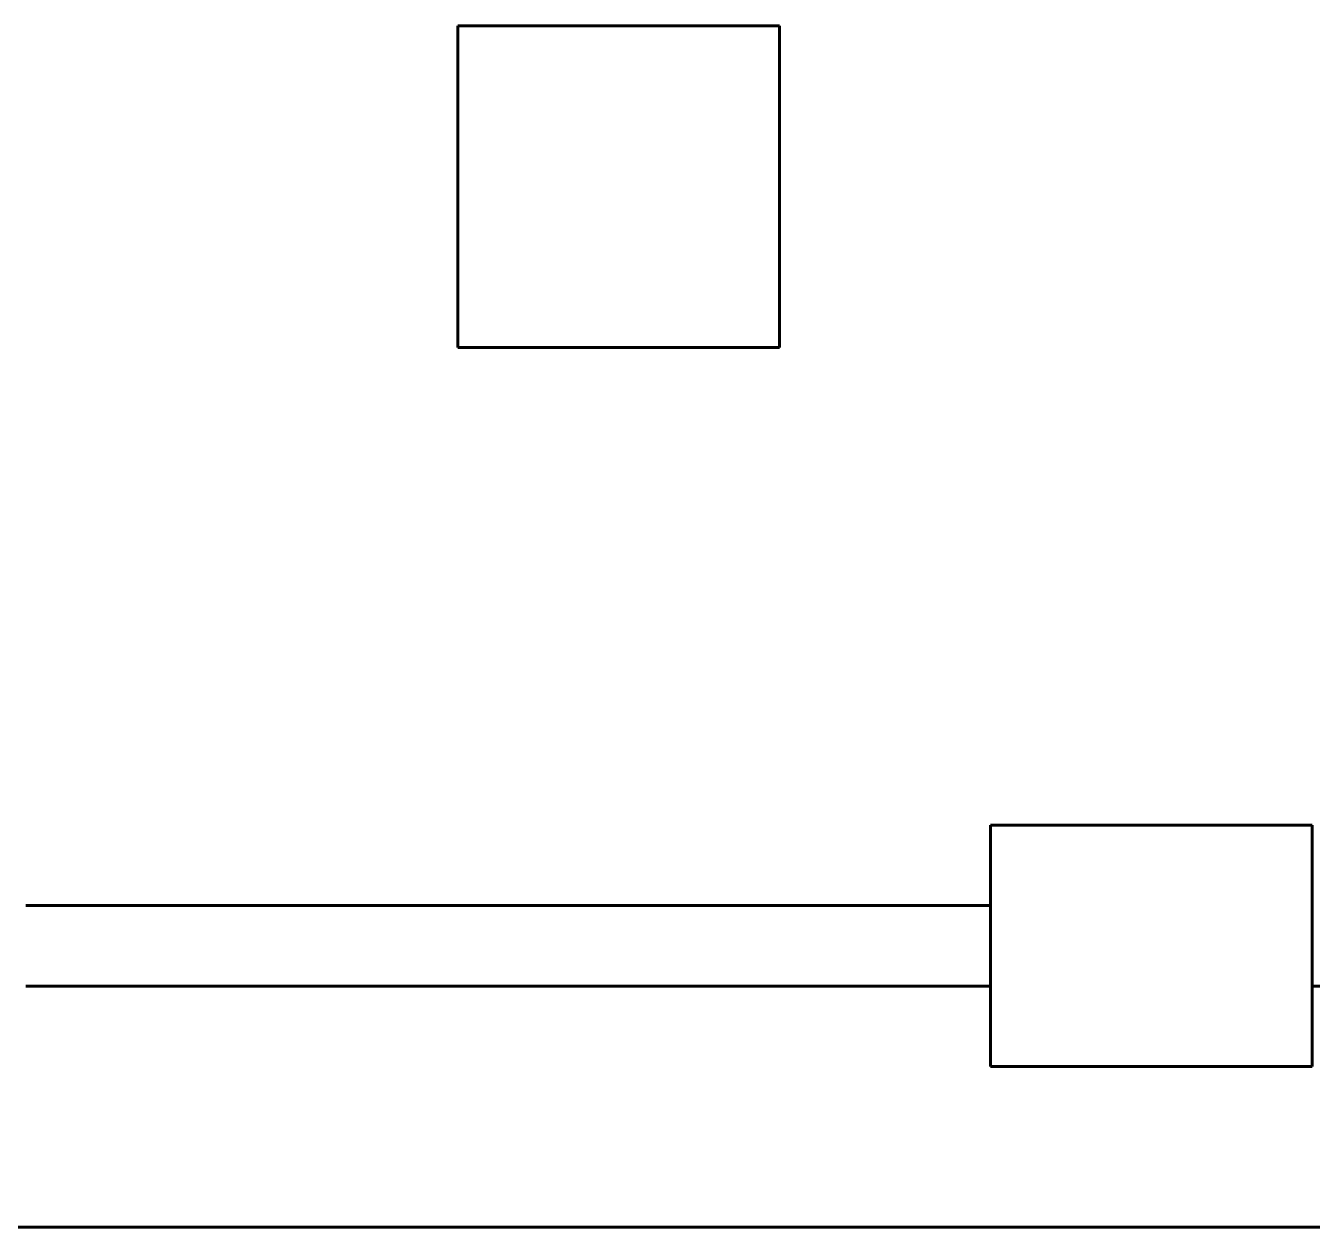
# Model space of a CAD drawing. Extents: x 0 to 297, y 0 to 292.
# Drawn here: x 170.34 to 178.34, y 62.79 to 70.26 of the extents above; entities that cross this region are included whole.
import ezdxf

# ---------------------------------------------------------------- set-up
doc = ezdxf.new("R2010")
doc.units = 0
doc.header["$MEASUREMENT"] = 0
doc.linetypes.add('K5LT_BASIC', pattern=[0])
doc.layers.add('Системный слой', color=7, linetype='Continuous')

# ---------------------------------------------------------------- blocks, each defined once
blk = doc.blocks.new('*U')
at = {"layer": 'Системный слой', "linetype": 'K5LT_BASIC', "lineweight": 60}
for p, q in [((175.0253, 70.2575), (173.0253, 70.2575)), ((173.0253, 70.2575), (173.0253, 68.2575)), ((175.0253, 68.2575), (175.0253, 70.2575)), ((173.0253, 68.2575), (175.0253, 68.2575)), ((178.3378, 65.2856), (176.3378, 65.2856)), ((176.3378, 65.2856), (176.3378, 63.7856)), ((178.3378, 65.2856), (176.3378, 65.2856)), ((176.3378, 65.2856), (176.3378, 63.7856)), ((178.3378, 63.7856), (178.3378, 65.2856)), ((178.3378, 63.7856), (178.3378, 65.2856)), ((176.3378, 63.7856), (178.3378, 63.7856)), ((176.3378, 63.7856), (178.3378, 63.7856))]:
    blk.add_line(p, q, dxfattribs=at)

msp = doc.modelspace()

# ---------------------------------------------------------------- linework, layer by layer
at = {"layer": 'Системный слой', "linetype": 'K5LT_BASIC', "lineweight": 60}
for p, q in [((176.3378, 65.2856), (176.3378, 63.7856)), ((176.3378, 65.2856), (178.3378, 65.2856)), ((178.3378, 65.2856), (176.3378, 65.2856)), ((176.3378, 63.7856), (176.3378, 65.2856)), ((176.3378, 65.2856), (176.3378, 63.7856)), ((176.3378, 65.2856), (178.3378, 65.2856)), ((178.3378, 65.2856), (178.3378, 63.7856)), ((178.3378, 65.2856), (178.3378, 63.7856)), ((178.3378, 65.2856), (178.3378, 63.7856)), ((178.3378, 65.2856), (178.3378, 63.7856)), ((170.338, 64.7857), (176.338, 64.7857)), ((176.3378, 64.2856), (170.3378, 64.2856)), ((184.3378, 64.2856), (178.3378, 64.2856)), ((178.3378, 63.7856), (176.3378, 63.7856)), ((176.3378, 63.7856), (178.3378, 63.7856)), ((178.3378, 63.7856), (176.3378, 63.7856)), ((176.3378, 63.7856), (178.3378, 63.7856)), ((177.5878, 63.7856), (176.8378, 63.7856)), ((177.5878, 63.7856), (176.8378, 63.7856)), ((157.3375, 62.7855), (200.3375, 62.7855))]:
    msp.add_line(p, q, dxfattribs=at)

# ---------------------------------------------------------------- block references
at = {"layer": 'Системный слой'}
msp.add_blockref('*U', (0, 0), dxfattribs=at)
msp.add_blockref('*U', (0, 0), dxfattribs=at)
msp.add_blockref('*U', (0, 0), dxfattribs=at)
msp.add_blockref('*U', (0, 0), dxfattribs=at)
msp.add_blockref('*U', (0, 0), dxfattribs=at)
msp.add_blockref('*U', (0, 0), dxfattribs=at)
msp.add_blockref('*U', (0, 0), dxfattribs=at)
msp.add_blockref('*U', (0, 0), dxfattribs=at)
msp.add_blockref('*U', (0, 0), dxfattribs=at)
msp.add_blockref('*U', (0, 0), dxfattribs=at)
msp.add_blockref('*U', (0, 0), dxfattribs=at)
msp.add_blockref('*U', (0, 0), dxfattribs=at)
msp.add_blockref('*U', (0, 0), dxfattribs=at)
msp.add_blockref('*U', (0, 0), dxfattribs=at)
msp.add_blockref('*U', (0, 0), dxfattribs=at)
msp.add_blockref('*U', (0, 0), dxfattribs=at)
msp.add_blockref('*U', (0, 0), dxfattribs=at)
msp.add_blockref('*U', (0, 0), dxfattribs=at)
msp.add_blockref('*U', (0, 0), dxfattribs=at)
msp.add_blockref('*U', (0, 0), dxfattribs=at)
msp.add_blockref('*U', (0, 0), dxfattribs=at)
msp.add_blockref('*U', (0, 0), dxfattribs=at)
msp.add_blockref('*U', (0, 0), dxfattribs=at)
msp.add_blockref('*U', (0, 0), dxfattribs=at)
msp.add_blockref('*U', (0, 0), dxfattribs=at)
msp.add_blockref('*U', (0, 0), dxfattribs=at)
msp.add_blockref('*U', (0, 0), dxfattribs=at)
msp.add_blockref('*U', (0, 0), dxfattribs=at)
msp.add_blockref('*U', (0, 0), dxfattribs=at)
msp.add_blockref('*U', (0, 0), dxfattribs=at)
msp.add_blockref('*U', (0, 0), dxfattribs=at)
msp.add_blockref('*U', (0, 0), dxfattribs=at)
msp.add_blockref('*U', (0, 0), dxfattribs=at)
msp.add_blockref('*U', (0, 0), dxfattribs=at)
msp.add_blockref('*U', (0, 0), dxfattribs=at)
msp.add_blockref('*U', (0, 0), dxfattribs=at)
msp.add_blockref('*U', (0, 0), dxfattribs=at)
msp.add_blockref('*U', (0, 0), dxfattribs=at)
msp.add_blockref('*U', (0, 0), dxfattribs=at)
msp.add_blockref('*U', (0, 0), dxfattribs=at)
msp.add_blockref('*U', (0, 0), dxfattribs=at)
msp.add_blockref('*U', (0, 0), dxfattribs=at)
msp.add_blockref('*U', (0, 0), dxfattribs=at)
msp.add_blockref('*U', (0, 0), dxfattribs=at)
msp.add_blockref('*U', (0, 0), dxfattribs=at)
msp.add_blockref('*U', (0, 0), dxfattribs=at)
msp.add_blockref('*U', (0, 0), dxfattribs=at)
msp.add_blockref('*U', (0, 0), dxfattribs=at)
msp.add_blockref('*U', (0, 0), dxfattribs=at)
msp.add_blockref('*U', (0, 0), dxfattribs=at)
msp.add_blockref('*U', (0, 0), dxfattribs=at)
msp.add_blockref('*U', (0, 0), dxfattribs=at)
msp.add_blockref('*U', (0, 0), dxfattribs=at)
msp.add_blockref('*U', (0, 0), dxfattribs=at)
msp.add_blockref('*U', (0, 0), dxfattribs=at)
msp.add_blockref('*U', (0, 0), dxfattribs=at)
msp.add_blockref('*U', (0, 0), dxfattribs=at)
msp.add_blockref('*U', (0, 0), dxfattribs=at)
msp.add_blockref('*U', (0, 0), dxfattribs=at)
msp.add_blockref('*U', (0, 0), dxfattribs=at)
msp.add_blockref('*U', (0, 0), dxfattribs=at)
msp.add_blockref('*U', (0, 0), dxfattribs=at)
msp.add_blockref('*U', (0, 0), dxfattribs=at)
msp.add_blockref('*U', (0, 0), dxfattribs=at)
msp.add_blockref('*U', (0, 0), dxfattribs=at)
msp.add_blockref('*U', (0, 0), dxfattribs=at)
msp.add_blockref('*U', (0, 0), dxfattribs=at)
msp.add_blockref('*U', (0, 0), dxfattribs=at)
msp.add_blockref('*U', (0, 0), dxfattribs=at)
msp.add_blockref('*U', (0, 0), dxfattribs=at)
msp.add_blockref('*U', (0, 0), dxfattribs=at)
msp.add_blockref('*U', (0, 0), dxfattribs=at)
msp.add_blockref('*U', (0, 0), dxfattribs=at)
msp.add_blockref('*U', (0, 0), dxfattribs=at)
msp.add_blockref('*U', (0, 0), dxfattribs=at)
msp.add_blockref('*U', (0, 0), dxfattribs=at)
msp.add_blockref('*U', (0, 0), dxfattribs=at)
msp.add_blockref('*U', (0, 0), dxfattribs=at)
msp.add_blockref('*U', (0, 0), dxfattribs=at)
msp.add_blockref('*U', (0, 0), dxfattribs=at)
msp.add_blockref('*U', (0, 0), dxfattribs=at)
msp.add_blockref('*U', (0, 0), dxfattribs=at)
msp.add_blockref('*U', (0, 0), dxfattribs=at)
msp.add_blockref('*U', (0, 0), dxfattribs=at)
msp.add_blockref('*U', (0, 0), dxfattribs=at)
msp.add_blockref('*U', (0, 0), dxfattribs=at)
msp.add_blockref('*U', (0, 0), dxfattribs=at)
msp.add_blockref('*U', (0, 0), dxfattribs=at)
msp.add_blockref('*U', (0, 0), dxfattribs=at)
msp.add_blockref('*U', (0, 0), dxfattribs=at)
msp.add_blockref('*U', (0, 0), dxfattribs=at)
msp.add_blockref('*U', (0, 0), dxfattribs=at)
msp.add_blockref('*U', (0, 0), dxfattribs=at)
msp.add_blockref('*U', (0, 0), dxfattribs=at)
msp.add_blockref('*U', (0, 0), dxfattribs=at)
msp.add_blockref('*U', (0, 0), dxfattribs=at)
msp.add_blockref('*U', (0, 0), dxfattribs=at)
msp.add_blockref('*U', (0, 0), dxfattribs=at)
msp.add_blockref('*U', (0, 0), dxfattribs=at)
msp.add_blockref('*U', (0, 0), dxfattribs=at)
msp.add_blockref('*U', (0, 0), dxfattribs=at)
msp.add_blockref('*U', (0, 0), dxfattribs=at)
msp.add_blockref('*U', (0, 0), dxfattribs=at)
msp.add_blockref('*U', (0, 0), dxfattribs=at)
msp.add_blockref('*U', (0, 0), dxfattribs=at)
msp.add_blockref('*U', (0, 0), dxfattribs=at)
msp.add_blockref('*U', (0, 0), dxfattribs=at)
msp.add_blockref('*U', (0, 0), dxfattribs=at)
msp.add_blockref('*U', (0, 0), dxfattribs=at)
msp.add_blockref('*U', (0, 0), dxfattribs=at)
msp.add_blockref('*U', (0, 0), dxfattribs=at)
msp.add_blockref('*U', (0, 0), dxfattribs=at)
msp.add_blockref('*U', (0, 0), dxfattribs=at)
msp.add_blockref('*U', (0, 0), dxfattribs=at)
msp.add_blockref('*U', (0, 0), dxfattribs=at)
msp.add_blockref('*U', (0, 0), dxfattribs=at)
msp.add_blockref('*U', (0, 0), dxfattribs=at)
msp.add_blockref('*U', (0, 0), dxfattribs=at)
msp.add_blockref('*U', (0, 0), dxfattribs=at)
msp.add_blockref('*U', (0, 0), dxfattribs=at)
msp.add_blockref('*U', (0, 0), dxfattribs=at)
msp.add_blockref('*U', (0, 0), dxfattribs=at)
msp.add_blockref('*U', (0, 0), dxfattribs=at)
msp.add_blockref('*U', (0, 0), dxfattribs=at)
msp.add_blockref('*U', (0, 0), dxfattribs=at)
msp.add_blockref('*U', (0, 0), dxfattribs=at)
msp.add_blockref('*U', (0, 0), dxfattribs=at)
msp.add_blockref('*U', (0, 0), dxfattribs=at)
msp.add_blockref('*U', (0, 0), dxfattribs=at)
msp.add_blockref('*U', (0, 0), dxfattribs=at)
msp.add_blockref('*U', (0, 0), dxfattribs=at)
msp.add_blockref('*U', (0, 0), dxfattribs=at)
msp.add_blockref('*U', (0, 0), dxfattribs=at)
msp.add_blockref('*U', (0, 0), dxfattribs=at)
msp.add_blockref('*U', (0, 0), dxfattribs=at)
msp.add_blockref('*U', (0, 0), dxfattribs=at)
msp.add_blockref('*U', (0, 0), dxfattribs=at)
msp.add_blockref('*U', (0, 0), dxfattribs=at)
msp.add_blockref('*U', (0, 0), dxfattribs=at)
msp.add_blockref('*U', (0, 0), dxfattribs=at)
msp.add_blockref('*U', (0, 0), dxfattribs=at)
msp.add_blockref('*U', (0, 0), dxfattribs=at)
msp.add_blockref('*U', (0, 0), dxfattribs=at)
msp.add_blockref('*U', (0, 0), dxfattribs=at)
msp.add_blockref('*U', (0, 0), dxfattribs=at)
msp.add_blockref('*U', (0, 0), dxfattribs=at)
msp.add_blockref('*U', (0, 0), dxfattribs=at)
msp.add_blockref('*U', (0, 0), dxfattribs=at)
msp.add_blockref('*U', (0, 0), dxfattribs=at)
msp.add_blockref('*U', (0, 0), dxfattribs=at)
msp.add_blockref('*U', (0, 0), dxfattribs=at)
msp.add_blockref('*U', (0, 0), dxfattribs=at)
msp.add_blockref('*U', (0, 0), dxfattribs=at)
msp.add_blockref('*U', (0, 0), dxfattribs=at)
msp.add_blockref('*U', (0, 0), dxfattribs=at)
msp.add_blockref('*U', (0, 0), dxfattribs=at)
msp.add_blockref('*U', (0, 0), dxfattribs=at)
msp.add_blockref('*U', (0, 0), dxfattribs=at)
msp.add_blockref('*U', (0, 0), dxfattribs=at)
msp.add_blockref('*U', (0, 0), dxfattribs=at)
msp.add_blockref('*U', (0, 0), dxfattribs=at)
msp.add_blockref('*U', (0, 0), dxfattribs=at)
msp.add_blockref('*U', (0, 0), dxfattribs=at)
msp.add_blockref('*U', (0, 0), dxfattribs=at)
msp.add_blockref('*U', (0, 0), dxfattribs=at)
msp.add_blockref('*U', (0, 0), dxfattribs=at)
msp.add_blockref('*U', (0, 0), dxfattribs=at)
msp.add_blockref('*U', (0, 0), dxfattribs=at)
msp.add_blockref('*U', (0, 0), dxfattribs=at)
msp.add_blockref('*U', (0, 0), dxfattribs=at)
msp.add_blockref('*U', (0, 0), dxfattribs=at)
msp.add_blockref('*U', (0, 0), dxfattribs=at)
msp.add_blockref('*U', (0, 0), dxfattribs=at)
msp.add_blockref('*U', (0, 0), dxfattribs=at)
msp.add_blockref('*U', (0, 0), dxfattribs=at)
msp.add_blockref('*U', (0, 0), dxfattribs=at)
msp.add_blockref('*U', (0, 0), dxfattribs=at)
msp.add_blockref('*U', (0, 0), dxfattribs=at)
msp.add_blockref('*U', (0, 0), dxfattribs=at)
msp.add_blockref('*U', (0, 0), dxfattribs=at)
msp.add_blockref('*U', (0, 0), dxfattribs=at)
msp.add_blockref('*U', (0, 0), dxfattribs=at)
msp.add_blockref('*U', (0, 0), dxfattribs=at)
msp.add_blockref('*U', (0, 0), dxfattribs=at)
msp.add_blockref('*U', (0, 0), dxfattribs=at)
msp.add_blockref('*U', (0, 0), dxfattribs=at)
msp.add_blockref('*U', (0, 0), dxfattribs=at)
msp.add_blockref('*U', (0, 0), dxfattribs=at)
msp.add_blockref('*U', (0, 0), dxfattribs=at)
msp.add_blockref('*U', (0, 0), dxfattribs=at)
msp.add_blockref('*U', (0, 0), dxfattribs=at)
msp.add_blockref('*U', (0, 0), dxfattribs=at)
msp.add_blockref('*U', (0, 0), dxfattribs=at)
msp.add_blockref('*U', (0, 0), dxfattribs=at)
msp.add_blockref('*U', (0, 0), dxfattribs=at)
msp.add_blockref('*U', (0, 0), dxfattribs=at)
msp.add_blockref('*U', (0, 0), dxfattribs=at)
msp.add_blockref('*U', (0, 0), dxfattribs=at)
msp.add_blockref('*U', (0, 0), dxfattribs=at)
msp.add_blockref('*U', (0, 0), dxfattribs=at)
msp.add_blockref('*U', (0, 0), dxfattribs=at)
msp.add_blockref('*U', (0, 0), dxfattribs=at)
msp.add_blockref('*U', (0, 0), dxfattribs=at)
msp.add_blockref('*U', (0, 0), dxfattribs=at)
msp.add_blockref('*U', (0, 0), dxfattribs=at)
msp.add_blockref('*U', (0, 0), dxfattribs=at)
msp.add_blockref('*U', (0, 0), dxfattribs=at)
msp.add_blockref('*U', (0, 0), dxfattribs=at)
msp.add_blockref('*U', (0, 0), dxfattribs=at)
msp.add_blockref('*U', (0, 0), dxfattribs=at)
msp.add_blockref('*U', (0, 0), dxfattribs=at)
msp.add_blockref('*U', (0, 0), dxfattribs=at)
msp.add_blockref('*U', (0, 0), dxfattribs=at)
msp.add_blockref('*U', (0, 0), dxfattribs=at)
msp.add_blockref('*U', (0, 0), dxfattribs=at)
msp.add_blockref('*U', (0, 0), dxfattribs=at)
msp.add_blockref('*U', (0, 0), dxfattribs=at)
msp.add_blockref('*U', (0, 0), dxfattribs=at)
msp.add_blockref('*U', (0, 0), dxfattribs=at)
msp.add_blockref('*U', (0, 0), dxfattribs=at)
msp.add_blockref('*U', (0, 0), dxfattribs=at)
msp.add_blockref('*U', (0, 0), dxfattribs=at)
msp.add_blockref('*U', (0, 0), dxfattribs=at)
msp.add_blockref('*U', (0, 0), dxfattribs=at)
msp.add_blockref('*U', (0, 0), dxfattribs=at)
msp.add_blockref('*U', (0, 0), dxfattribs=at)
msp.add_blockref('*U', (0, 0), dxfattribs=at)
msp.add_blockref('*U', (0, 0), dxfattribs=at)
msp.add_blockref('*U', (0, 0), dxfattribs=at)
msp.add_blockref('*U', (0, 0), dxfattribs=at)
msp.add_blockref('*U', (0, 0), dxfattribs=at)
msp.add_blockref('*U', (0, 0), dxfattribs=at)
msp.add_blockref('*U', (0, 0), dxfattribs=at)
msp.add_blockref('*U', (0, 0), dxfattribs=at)
msp.add_blockref('*U', (0, 0), dxfattribs=at)
msp.add_blockref('*U', (0, 0), dxfattribs=at)
msp.add_blockref('*U', (0, 0), dxfattribs=at)
msp.add_blockref('*U', (0, 0), dxfattribs=at)
msp.add_blockref('*U', (0, 0), dxfattribs=at)
msp.add_blockref('*U', (0, 0), dxfattribs=at)
msp.add_blockref('*U', (0, 0), dxfattribs=at)
msp.add_blockref('*U', (0, 0), dxfattribs=at)
msp.add_blockref('*U', (0, 0), dxfattribs=at)
msp.add_blockref('*U', (0, 0), dxfattribs=at)
msp.add_blockref('*U', (0, 0), dxfattribs=at)
msp.add_blockref('*U', (0, 0), dxfattribs=at)
msp.add_blockref('*U', (0, 0), dxfattribs=at)
msp.add_blockref('*U', (0, 0), dxfattribs=at)
msp.add_blockref('*U', (0, 0), dxfattribs=at)
msp.add_blockref('*U', (0, 0), dxfattribs=at)
msp.add_blockref('*U', (0, 0), dxfattribs=at)
msp.add_blockref('*U', (0, 0), dxfattribs=at)
msp.add_blockref('*U', (0, 0), dxfattribs=at)
msp.add_blockref('*U', (0, 0), dxfattribs=at)
msp.add_blockref('*U', (0, 0), dxfattribs=at)
msp.add_blockref('*U', (0, 0), dxfattribs=at)
msp.add_blockref('*U', (0, 0), dxfattribs=at)
msp.add_blockref('*U', (0, 0), dxfattribs=at)
msp.add_blockref('*U', (0, 0), dxfattribs=at)
msp.add_blockref('*U', (0, 0), dxfattribs=at)
msp.add_blockref('*U', (0, 0), dxfattribs=at)
msp.add_blockref('*U', (0, 0), dxfattribs=at)
msp.add_blockref('*U', (0, 0), dxfattribs=at)
msp.add_blockref('*U', (0, 0), dxfattribs=at)
msp.add_blockref('*U', (0, 0), dxfattribs=at)
msp.add_blockref('*U', (0, 0), dxfattribs=at)
msp.add_blockref('*U', (0, 0), dxfattribs=at)
msp.add_blockref('*U', (0, 0), dxfattribs=at)
msp.add_blockref('*U', (0, 0), dxfattribs=at)
msp.add_blockref('*U', (0, 0), dxfattribs=at)
msp.add_blockref('*U', (0, 0), dxfattribs=at)
msp.add_blockref('*U', (0, 0), dxfattribs=at)
msp.add_blockref('*U', (0, 0), dxfattribs=at)
msp.add_blockref('*U', (0, 0), dxfattribs=at)
msp.add_blockref('*U', (0, 0), dxfattribs=at)
msp.add_blockref('*U', (0, 0), dxfattribs=at)
msp.add_blockref('*U', (0, 0), dxfattribs=at)
msp.add_blockref('*U', (0, 0), dxfattribs=at)
msp.add_blockref('*U', (0, 0), dxfattribs=at)
msp.add_blockref('*U', (0, 0), dxfattribs=at)
msp.add_blockref('*U', (0, 0), dxfattribs=at)
msp.add_blockref('*U', (0, 0), dxfattribs=at)
msp.add_blockref('*U', (0, 0), dxfattribs=at)
msp.add_blockref('*U', (0, 0), dxfattribs=at)
msp.add_blockref('*U', (0, 0), dxfattribs=at)
msp.add_blockref('*U', (0, 0), dxfattribs=at)
msp.add_blockref('*U', (0, 0), dxfattribs=at)
msp.add_blockref('*U', (0, 0), dxfattribs=at)
msp.add_blockref('*U', (0, 0), dxfattribs=at)
msp.add_blockref('*U', (0, 0), dxfattribs=at)
msp.add_blockref('*U', (0, 0), dxfattribs=at)
msp.add_blockref('*U', (0, 0), dxfattribs=at)
msp.add_blockref('*U', (0, 0), dxfattribs=at)
msp.add_blockref('*U', (0, 0), dxfattribs=at)
msp.add_blockref('*U', (0, 0), dxfattribs=at)
msp.add_blockref('*U', (0, 0), dxfattribs=at)
msp.add_blockref('*U', (0, 0), dxfattribs=at)
msp.add_blockref('*U', (0, 0), dxfattribs=at)
msp.add_blockref('*U', (0, 0), dxfattribs=at)
msp.add_blockref('*U', (0, 0), dxfattribs=at)
msp.add_blockref('*U', (0, 0), dxfattribs=at)
msp.add_blockref('*U', (0, 0), dxfattribs=at)
msp.add_blockref('*U', (0, 0), dxfattribs=at)
msp.add_blockref('*U', (0, 0), dxfattribs=at)
msp.add_blockref('*U', (0, 0), dxfattribs=at)
msp.add_blockref('*U', (0, 0), dxfattribs=at)
msp.add_blockref('*U', (0, 0), dxfattribs=at)
msp.add_blockref('*U', (0, 0), dxfattribs=at)
msp.add_blockref('*U', (0, 0), dxfattribs=at)
msp.add_blockref('*U', (0, 0), dxfattribs=at)
msp.add_blockref('*U', (0, 0), dxfattribs=at)
msp.add_blockref('*U', (0, 0), dxfattribs=at)
msp.add_blockref('*U', (0, 0), dxfattribs=at)
msp.add_blockref('*U', (0, 0), dxfattribs=at)
msp.add_blockref('*U', (0, 0), dxfattribs=at)
msp.add_blockref('*U', (0, 0), dxfattribs=at)
msp.add_blockref('*U', (0, 0), dxfattribs=at)
msp.add_blockref('*U', (0, 0), dxfattribs=at)
msp.add_blockref('*U', (0, 0), dxfattribs=at)
msp.add_blockref('*U', (0, 0), dxfattribs=at)
msp.add_blockref('*U', (0, 0), dxfattribs=at)
msp.add_blockref('*U', (0, 0), dxfattribs=at)
msp.add_blockref('*U', (0, 0), dxfattribs=at)
msp.add_blockref('*U', (0, 0), dxfattribs=at)
msp.add_blockref('*U', (0, 0), dxfattribs=at)
msp.add_blockref('*U', (0, 0), dxfattribs=at)
msp.add_blockref('*U', (0, 0), dxfattribs=at)
msp.add_blockref('*U', (0, 0), dxfattribs=at)
msp.add_blockref('*U', (0, 0), dxfattribs=at)
msp.add_blockref('*U', (0, 0), dxfattribs=at)
msp.add_blockref('*U', (0, 0), dxfattribs=at)
msp.add_blockref('*U', (0, 0), dxfattribs=at)
msp.add_blockref('*U', (0, 0), dxfattribs=at)
msp.add_blockref('*U', (0, 0), dxfattribs=at)
msp.add_blockref('*U', (0, 0), dxfattribs=at)
msp.add_blockref('*U', (0, 0), dxfattribs=at)
msp.add_blockref('*U', (0, 0), dxfattribs=at)
msp.add_blockref('*U', (0, 0), dxfattribs=at)
msp.add_blockref('*U', (0, 0), dxfattribs=at)
msp.add_blockref('*U', (0, 0), dxfattribs=at)
msp.add_blockref('*U', (0, 0), dxfattribs=at)
msp.add_blockref('*U', (0, 0), dxfattribs=at)
msp.add_blockref('*U', (0, 0), dxfattribs=at)
msp.add_blockref('*U', (0, 0), dxfattribs=at)
msp.add_blockref('*U', (0, 0), dxfattribs=at)
msp.add_blockref('*U', (0, 0), dxfattribs=at)
msp.add_blockref('*U', (0, 0), dxfattribs=at)
msp.add_blockref('*U', (0, 0), dxfattribs=at)
msp.add_blockref('*U', (0, 0), dxfattribs=at)
msp.add_blockref('*U', (0, 0), dxfattribs=at)
msp.add_blockref('*U', (0, 0), dxfattribs=at)
msp.add_blockref('*U', (0, 0), dxfattribs=at)
msp.add_blockref('*U', (0, 0), dxfattribs=at)
msp.add_blockref('*U', (0, 0), dxfattribs=at)
msp.add_blockref('*U', (0, 0), dxfattribs=at)
msp.add_blockref('*U', (0, 0), dxfattribs=at)
msp.add_blockref('*U', (0, 0), dxfattribs=at)
msp.add_blockref('*U', (0, 0), dxfattribs=at)
msp.add_blockref('*U', (0, 0), dxfattribs=at)
msp.add_blockref('*U', (0, 0), dxfattribs=at)
msp.add_blockref('*U', (0, 0), dxfattribs=at)
msp.add_blockref('*U', (0, 0), dxfattribs=at)
msp.add_blockref('*U', (0, 0), dxfattribs=at)
msp.add_blockref('*U', (0, 0), dxfattribs=at)
msp.add_blockref('*U', (0, 0), dxfattribs=at)
msp.add_blockref('*U', (0, 0), dxfattribs=at)
msp.add_blockref('*U', (0, 0), dxfattribs=at)
msp.add_blockref('*U', (0, 0), dxfattribs=at)
msp.add_blockref('*U', (0, 0), dxfattribs=at)
msp.add_blockref('*U', (0, 0), dxfattribs=at)
msp.add_blockref('*U', (0, 0), dxfattribs=at)
msp.add_blockref('*U', (0, 0), dxfattribs=at)
msp.add_blockref('*U', (0, 0), dxfattribs=at)
msp.add_blockref('*U', (0, 0), dxfattribs=at)
msp.add_blockref('*U', (0, 0), dxfattribs=at)
msp.add_blockref('*U', (0, 0), dxfattribs=at)
msp.add_blockref('*U', (0, 0), dxfattribs=at)
msp.add_blockref('*U', (0, 0), dxfattribs=at)
msp.add_blockref('*U', (0, 0), dxfattribs=at)
msp.add_blockref('*U', (0, 0), dxfattribs=at)
msp.add_blockref('*U', (0, 0), dxfattribs=at)
msp.add_blockref('*U', (0, 0), dxfattribs=at)
msp.add_blockref('*U', (0, 0), dxfattribs=at)
msp.add_blockref('*U', (0, 0), dxfattribs=at)
msp.add_blockref('*U', (0, 0), dxfattribs=at)
msp.add_blockref('*U', (0, 0), dxfattribs=at)
msp.add_blockref('*U', (0, 0), dxfattribs=at)
msp.add_blockref('*U', (0, 0), dxfattribs=at)
msp.add_blockref('*U', (0, 0), dxfattribs=at)
msp.add_blockref('*U', (0, 0), dxfattribs=at)
msp.add_blockref('*U', (0, 0), dxfattribs=at)
msp.add_blockref('*U', (0, 0), dxfattribs=at)
msp.add_blockref('*U', (0, 0), dxfattribs=at)
msp.add_blockref('*U', (0, 0), dxfattribs=at)
msp.add_blockref('*U', (0, 0), dxfattribs=at)
msp.add_blockref('*U', (0, 0), dxfattribs=at)
msp.add_blockref('*U', (0, 0), dxfattribs=at)
msp.add_blockref('*U', (0, 0), dxfattribs=at)
msp.add_blockref('*U', (0, 0), dxfattribs=at)
msp.add_blockref('*U', (0, 0), dxfattribs=at)
msp.add_blockref('*U', (0, 0), dxfattribs=at)
msp.add_blockref('*U', (0, 0), dxfattribs=at)
msp.add_blockref('*U', (0, 0), dxfattribs=at)
msp.add_blockref('*U', (0, 0), dxfattribs=at)
msp.add_blockref('*U', (0, 0), dxfattribs=at)
msp.add_blockref('*U', (0, 0), dxfattribs=at)
msp.add_blockref('*U', (0, 0), dxfattribs=at)
msp.add_blockref('*U', (0, 0), dxfattribs=at)
msp.add_blockref('*U', (0, 0), dxfattribs=at)
msp.add_blockref('*U', (0, 0), dxfattribs=at)
msp.add_blockref('*U', (0, 0), dxfattribs=at)
msp.add_blockref('*U', (0, 0), dxfattribs=at)
msp.add_blockref('*U', (0, 0), dxfattribs=at)
msp.add_blockref('*U', (0, 0), dxfattribs=at)
msp.add_blockref('*U', (0, 0), dxfattribs=at)
msp.add_blockref('*U', (0, 0), dxfattribs=at)
msp.add_blockref('*U', (0, 0), dxfattribs=at)
msp.add_blockref('*U', (0, 0), dxfattribs=at)
msp.add_blockref('*U', (0, 0), dxfattribs=at)
msp.add_blockref('*U', (0, 0), dxfattribs=at)
msp.add_blockref('*U', (0, 0), dxfattribs=at)

doc.saveas('drawing.dxf')
